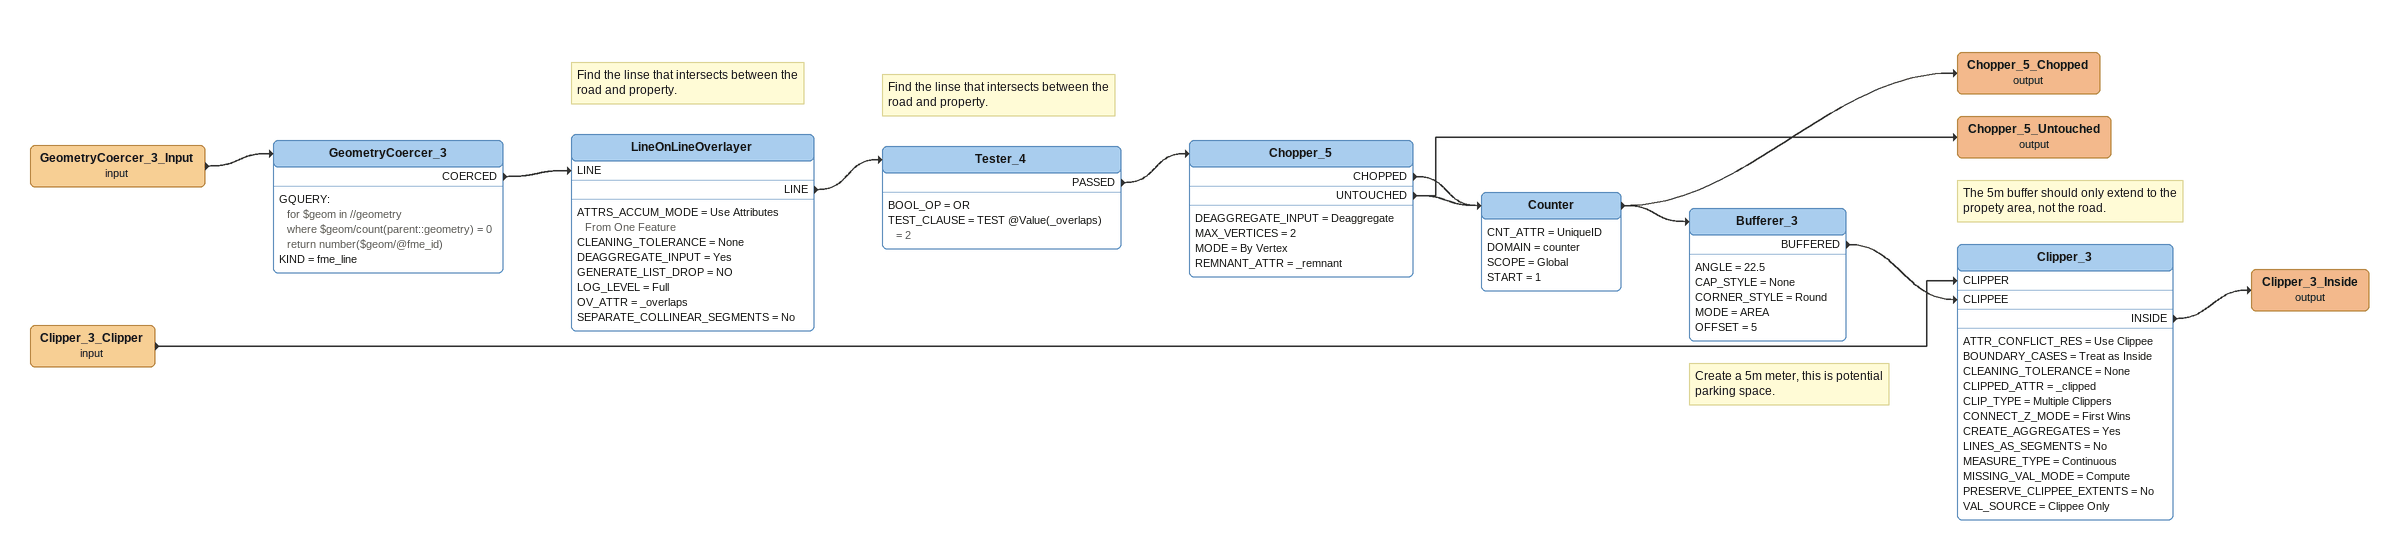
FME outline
GeometryCoercer_3_Input (input)
    -> GeometryCoercer_3
GeometryCoercer_3
    GQUERY:
      for $geom in //geometry
      where $geom/count(parent::geometry) = 0
      return number($geom/@fme_id)
    KIND = fme_line
    COERCED -> LineOnLineOverlayer [LINE]
Note: Find the linse that intersects between the road and property.
LineOnLineOverlayer
    ATTRS_ACCUM_MODE = Use Attributes From One Feature
    CLEANING_TOLERANCE = None
    DEAGGREGATE_INPUT = Yes
    GENERATE_LIST_DROP = NO
    LOG_LEVEL = Full
    OV_ATTR = _overlaps
    SEPARATE_COLLINEAR_SEGMENTS = No
    LINE -> Tester_4
Note: Find the linse that intersects between the road and property.
Tester_4
    BOOL_OP = OR
    TEST_CLAUSE = TEST @Value(_overlaps) = 2
    PASSED -> Chopper_5
Chopper_5
    DEAGGREGATE_INPUT = Deaggregate
    MAX_VERTICES = 2
    MODE = By Vertex
    REMNANT_ATTR = _remnant
    CHOPPED -> Counter
    UNTOUCHED -> Counter
    UNTOUCHED -> Chopper_5_Untouched (output)
Chopper_5_Untouched (output)
Counter
    CNT_ATTR = UniqueID
    DOMAIN = counter
    SCOPE = Global
    START = 1
    -> Bufferer_3
    -> Chopper_5_Chopped (output)
Chopper_5_Chopped (output)
Note: Create a 5m meter, this is potential parking space.
Bufferer_3
    ANGLE = 22.5
    CAP_STYLE = None
    CORNER_STYLE = Round
    MODE = AREA
    OFFSET = 5
    BUFFERED -> Clipper_3 [CLIPPEE]
Clipper_3_Clipper (input)
    -> Clipper_3 [CLIPPER]
Note: The 5m buffer should only extend to the propety area, not the road.
Clipper_3
    ATTR_CONFLICT_RES = Use Clippee
    BOUNDARY_CASES = Treat as Inside
    CLEANING_TOLERANCE = None
    CLIPPED_ATTR = _clipped
    CLIP_TYPE = Multiple Clippers
    CONNECT_Z_MODE = First Wins
    CREATE_AGGREGATES = Yes
    LINES_AS_SEGMENTS = No
    MEASURE_TYPE = Continuous
    MISSING_VAL_MODE = Compute
    PRESERVE_CLIPPEE_EXTENTS = No
    VAL_SOURCE = Clippee Only
    INSIDE -> Clipper_3_Inside (output)
Clipper_3_Inside (output)
